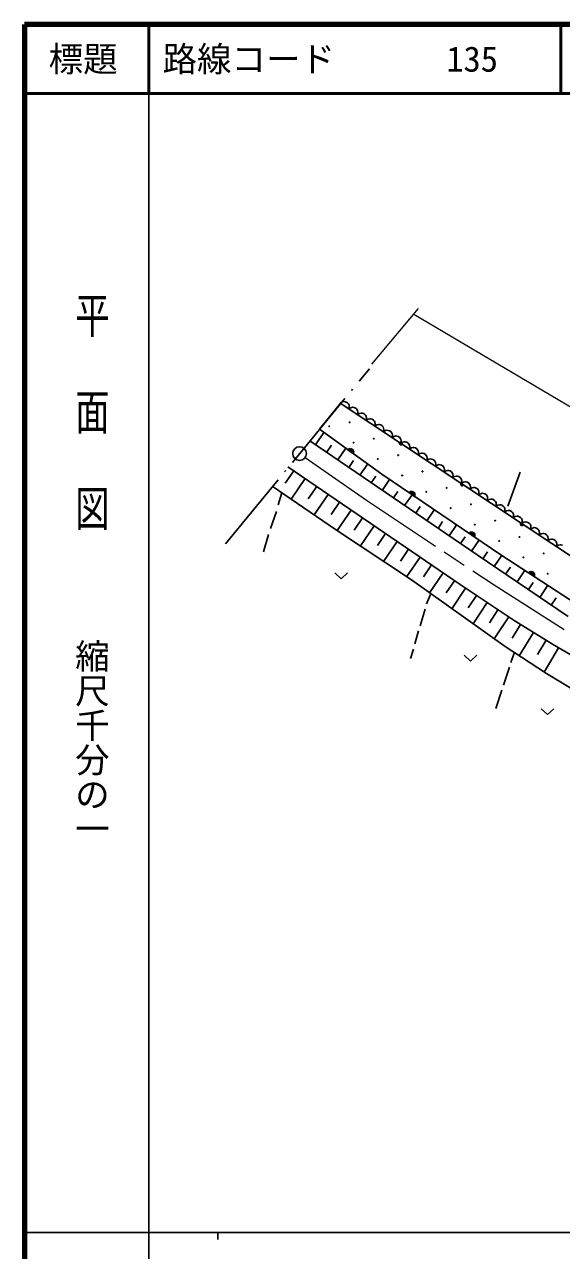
# Model space of a CAD drawing. Units: millimetres, scale not verified. Extents: x 67898 to 707898, y 1591 to 361591.
# Drawn here: x 67898 to 145728, y 184000 to 361591 of the extents above; entities that cross this region are included whole.
import ezdxf
from ezdxf.enums import TextEntityAlignment as Align

# ---------------------------------------------------------------- set-up
doc = ezdxf.new("R2010")
doc.units = ezdxf.units.MM
doc.header["$LTSCALE"] = 1000
doc.linetypes.add('CHAIN', pattern=[18.5, 12, -1.5, 3.5, -1.5])
doc.linetypes.add('LONG_DASHED_DOTTED', pattern=[15.25, 12, -1.5, 0.25, -1.5])
for name, color, linetype, lineweight in [('M-BGD', 7, 'Continuous', 25), ('M-BMK', 2, 'CHAIN', 13), ('M-BMK-LINE', 2, 'LONG_DASHED_DOTTED', 25), ('M-BMK-SRVR', 3, 'Continuous', 25), ('M-OTRS', 6, 'Continuous', 25), ('M-STR-HTXT', 7, 'Continuous', 13), ('M-TTL', 2, 'Continuous', 140), ('M-TTL-BAND', 7, 'Continuous', 25), ('M-TTL-LINE', 7, 'Continuous', 50)]:
    doc.layers.add(name, color=color, linetype=linetype, lineweight=lineweight)
doc.layers.add('M-TTL-TXT', color=7, linetype='Continuous')
doc.styles.add('@ＭＳ ゴシック', font='')
doc.styles.add('ＭＳ ゴシック', font='')
doc.styles.get('@ＭＳ ゴシック').set_extended_font_data('@MS Gothic')
doc.styles.get('ＭＳ ゴシック').set_extended_font_data('MS Gothic')

msp = doc.modelspace()

# ---------------------------------------------------------------- linework, layer by layer
at = {"layer": 'M-BGD'}
for p, q in [((110652, 302963), (113723, 306795)), ((113800, 306838), (113654, 306727)), ((113654, 306727), (148760, 283482)), ((113953, 306912), (113800, 306838)), ((114167, 306969), (113953, 306912)), ((114354, 306953), (114167, 306969)), ((114533, 306903), (114354, 306953)), ((114727, 306774), (114533, 306903)), ((114843, 306630), (114727, 306774)), ((114932, 306463), (114843, 306630)), ((114908, 305897), (114957, 306072)), ((115054, 306008), (114908, 305897)), ((114962, 306244), (114932, 306463)), ((114957, 306072), (114962, 306244)), ((115207, 306082), (115054, 306008)), ((115420, 306139), (115207, 306082)), ((115608, 306123), (115420, 306139)), ((115787, 306073), (115608, 306123)), ((115981, 305944), (115787, 306073)), ((116097, 305799), (115981, 305944)), ((116185, 305633), (116097, 305799)), ((116216, 305414), (116185, 305633)), ((116162, 305067), (116210, 305242)), ((116308, 305178), (116162, 305067)), ((116210, 305242), (116216, 305414)), ((116461, 305252), (116308, 305178)), ((116674, 305309), (116461, 305252)), ((116862, 305293), (116674, 305309)), ((117040, 305242), (116862, 305293)), ((117235, 305114), (117040, 305242)), ((117351, 304969), (117235, 305114)), ((117439, 304803), (117351, 304969)), ((117416, 304236), (117464, 304412)), ((117561, 304347), (117416, 304236)), ((117470, 304584), (117439, 304803)), ((117464, 304412), (117470, 304584)), ((117714, 304422), (117561, 304347)), ((117928, 304479), (117714, 304422)), ((118116, 304463), (117928, 304479)), ((118294, 304412), (118116, 304463)), ((118489, 304284), (118294, 304412)), ((118605, 304139), (118489, 304284)), ((118693, 303973), (118605, 304139)), ((118724, 303754), (118693, 303973)), ((118718, 303582), (118724, 303754)), ((110056, 300717), (111279, 302513)), ((119666, 296461), (110652, 302963)), ((118670, 303406), (118718, 303582)), ((118815, 303517), (118670, 303406)), ((118968, 303592), (118815, 303517)), ((119182, 303649), (118968, 303592)), ((119370, 303633), (119182, 303649)), ((119548, 303582), (119370, 303633)), ((119742, 303453), (119548, 303582)), ((119859, 303309), (119742, 303453)), ((119947, 303142), (119859, 303309)), ((119923, 302576), (119972, 302751)), ((120069, 302687), (119923, 302576)), ((119978, 302923), (119947, 303142)), ((119972, 302751), (119978, 302923)), ((120222, 302762), (120069, 302687)), ((120436, 302819), (120222, 302762)), ((120623, 302802), (120436, 302819)), ((120802, 302752), (120623, 302802)), ((120996, 302623), (120802, 302752)), ((121112, 302479), (120996, 302623)), ((121200, 302312), (121112, 302479)), ((121177, 301746), (121226, 301921)), ((121231, 302093), (121200, 302312)), ((121226, 301921), (121231, 302093)), ((121476, 301931), (121323, 301857)), ((121689, 301988), (121476, 301931)), ((121877, 301972), (121689, 301988)), ((122056, 301922), (121877, 301972)), ((122250, 301793), (122056, 301922)), ((133498, 284755), (109248, 301267)), ((111673, 299616), (112391, 300671)), ((113289, 298515), (114460, 300235)), ((114957, 300120), (115101, 300152)), ((115097, 300142), (115588, 299789)), ((115101, 300152), (115225, 300136)), ((115225, 300136), (115342, 300098)), ((121323, 301857), (121177, 301746)), ((122366, 301649), (122250, 301793)), ((122254, 300953), (122257, 301010)), ((122264, 300880), (122254, 300953)), ((122257, 301010), (122273, 301068)), ((122600, 300736), (122258, 300965)), ((122259, 301002), (122633, 300752)), ((122259, 300927), (122562, 300724)), ((122293, 300824), (122264, 300880)), ((122661, 300771), (122266, 301035)), ((122519, 300715), (122268, 300883)), ((122273, 301068), (122688, 300790)), ((122332, 300776), (122293, 300824)), ((122299, 300825), (122454, 300721)), ((122396, 300733), (122332, 300776)), ((122454, 301482), (122366, 301649)), ((122455, 300716), (122396, 300733)), ((122431, 300916), (122479, 301091)), ((122577, 301027), (122431, 300916)), ((122485, 301263), (122454, 301482)), ((122518, 300710), (122455, 300716)), ((122479, 301091), (122485, 301263)), ((122589, 300729), (122518, 300710)), ((122730, 301101), (122577, 301027)), ((122640, 300753), (122589, 300729)), ((122688, 300790), (122640, 300753)), ((122943, 301158), (122730, 301101)), ((123131, 301142), (122943, 301158)), ((123309, 301092), (123131, 301142)), ((123504, 300963), (123309, 301092)), ((123620, 300818), (123504, 300963)), ((123708, 300652), (123620, 300818)), ((123685, 300086), (123733, 300261)), ((123830, 300197), (123685, 300086)), ((123739, 300433), (123708, 300652)), ((123733, 300261), (123739, 300433)), ((123983, 300271), (123830, 300197)), ((124197, 300328), (123983, 300271)), ((124385, 300312), (124197, 300328)), ((124563, 300261), (124385, 300312)), ((124757, 300133), (124563, 300261)), ((124874, 299988), (124757, 300133)), ((114754, 300004), (114854, 300074)), ((115565, 299420), (114754, 300004)), ((114811, 300041), (115581, 299485)), ((114854, 300074), (114957, 300120)), ((115597, 299550), (114868, 300077)), ((114906, 297415), (115593, 298423)), ((114935, 300105), (115602, 299624)), ((115602, 299701), (115012, 300127)), ((115529, 299908), (115227, 300126)), ((115342, 300098), (115468, 300007)), ((115468, 300007), (115541, 299908)), ((115541, 299908), (115595, 299795)), ((115602, 299535), (115565, 299420)), ((115595, 299795), (115610, 299649)), ((115610, 299649), (115602, 299535)), ((124962, 299822), (124874, 299988)), ((124938, 299255), (124987, 299431)), ((125084, 299366), (124938, 299255)), ((124993, 299603), (124962, 299822)), ((124987, 299431), (124993, 299603)), ((125237, 299441), (125084, 299366)), ((125451, 299498), (125237, 299441)), ((125638, 299482), (125451, 299498)), ((125817, 299431), (125638, 299482)), ((126011, 299303), (125817, 299431)), ((126127, 299158), (126011, 299303)), ((126216, 298991), (126127, 299158)), ((126192, 298425), (126241, 298601)), ((126338, 298536), (126192, 298425)), ((126246, 298773), (126216, 298991)), ((126241, 298601), (126246, 298773)), ((126491, 298611), (126338, 298536)), ((126704, 298668), (126491, 298611)), ((126892, 298652), (126704, 298668)), ((127071, 298601), (126892, 298652)), ((127265, 298472), (127071, 298601)), ((127381, 298328), (127265, 298472)), ((106919, 296942), (105701, 295160)), ((106087, 297511), (131051, 280457)), ((116523, 296314), (117641, 297956)), ((127469, 298161), (127381, 298328)), ((127446, 297595), (127494, 297770)), ((127592, 297706), (127446, 297595)), ((127500, 297942), (127469, 298161)), ((127494, 297770), (127500, 297942)), ((127745, 297781), (127592, 297706)), ((127958, 297838), (127745, 297781)), ((128146, 297821), (127958, 297838)), ((128324, 297771), (128146, 297821)), ((128519, 297642), (128324, 297771)), ((128635, 297498), (128519, 297642)), ((128723, 297331), (128635, 297498)), ((128700, 296765), (128748, 296940)), ((128845, 296876), (128700, 296765)), ((128754, 297112), (128723, 297331)), ((128748, 296940), (128754, 297112)), ((128998, 296950), (128845, 296876)), ((129212, 297007), (128998, 296950)), ((129400, 296991), (129212, 297007)), ((129578, 296941), (129400, 296991)), ((129773, 296812), (129578, 296941)), ((129889, 296668), (129773, 296812)), ((129977, 296501), (129889, 296668)), ((137951, 291844), (139718, 296730)), ((108583, 295805), (106554, 292835)), ((118140, 295213), (118795, 296175)), ((137096, 284695), (119666, 296461)), ((119756, 294112), (120822, 295677)), ((129954, 295935), (130002, 296110)), ((130099, 296046), (129954, 295935)), ((130008, 296282), (129977, 296501)), ((130002, 296110), (130008, 296282)), ((130252, 296120), (130099, 296046)), ((130466, 296177), (130252, 296120)), ((130654, 296161), (130466, 296177)), ((130832, 296111), (130654, 296161)), ((131026, 295982), (130832, 296111)), ((131143, 295837), (131026, 295982)), ((131114, 295019), (131116, 295076)), ((131123, 294946), (131114, 295019)), ((131116, 295076), (131132, 295134)), ((131459, 294802), (131117, 295031)), ((131118, 295068), (131492, 294818)), ((131119, 294993), (131421, 294790)), ((131152, 294890), (131123, 294946)), ((131520, 294837), (131125, 295101)), ((131379, 294781), (131127, 294949)), ((131132, 295134), (131548, 294856)), ((131231, 295671), (131143, 295837)), ((131191, 294842), (131152, 294890)), ((131159, 294891), (131313, 294787)), ((131255, 294799), (131191, 294842)), ((131207, 295105), (131256, 295280)), ((131353, 295216), (131207, 295105)), ((131262, 295452), (131231, 295671)), ((131256, 295280), (131262, 295452)), ((131506, 295290), (131353, 295216)), ((131499, 294819), (131448, 294795)), ((131548, 294856), (131499, 294819)), ((131720, 295347), (131506, 295290)), ((131907, 295331), (131720, 295347)), ((132086, 295280), (131907, 295331)), ((132280, 295152), (132086, 295280)), ((132396, 295007), (132280, 295152)), ((132484, 294841), (132396, 295007)), ((132515, 294622), (132484, 294841)), ((112957, 288464), (103783, 294726)), ((105211, 293741), (104658, 291995)), ((110248, 294668), (109030, 292887)), ((111912, 293531), (109883, 290562)), ((121373, 293011), (122009, 293945)), ((122990, 291910), (124061, 293484)), ((123610, 293800), (123707, 293872)), ((124438, 293240), (123610, 293800)), ((123665, 293837), (124453, 293306)), ((123707, 293872), (123809, 293921)), ((124467, 293372), (123721, 293875)), ((123787, 293906), (124469, 293446)), ((123809, 293921), (123952, 293958)), ((124466, 293523), (123863, 293930)), ((123948, 293948), (124450, 293610)), ((123952, 293958), (124076, 293946)), ((124076, 293946), (124195, 293911)), ((124387, 293727), (124078, 293935)), ((124195, 293911), (124323, 293825)), ((124323, 293825), (124400, 293728)), ((124400, 293728), (124457, 293616)), ((124472, 293356), (124438, 293240)), ((124457, 293616), (124476, 293471)), ((124476, 293471), (124472, 293356)), ((131315, 294782), (131255, 294799)), ((131377, 294776), (131315, 294782)), ((131448, 294795), (131377, 294776)), ((132461, 294274), (132510, 294450)), ((132607, 294385), (132461, 294274)), ((132510, 294450), (132515, 294622)), ((132760, 294460), (132607, 294385)), ((132973, 294517), (132760, 294460)), ((133161, 294501), (132973, 294517)), ((133340, 294450), (133161, 294501)), ((133534, 294322), (133340, 294450)), ((133650, 294177), (133534, 294322)), ((133738, 294010), (133650, 294177)), ((133715, 293444), (133763, 293620)), ((133861, 293555), (133715, 293444)), ((133769, 293792), (133738, 294010)), ((133763, 293620), (133769, 293792)), ((134014, 293630), (133861, 293555)), ((134227, 293687), (134014, 293630)), ((134415, 293671), (134227, 293687)), ((134593, 293620), (134415, 293671)), ((134788, 293491), (134593, 293620)), ((134904, 293347), (134788, 293491)), ((134992, 293180), (134904, 293347)), ((135023, 292961), (134992, 293180)), ((113576, 292394), (112359, 290613)), ((115240, 291258), (113215, 288293)), ((124606, 290809), (125256, 291764)), ((126223, 289709), (127317, 291316)), ((134969, 292614), (135017, 292789)), ((135114, 292725), (134969, 292614)), ((135017, 292789), (135023, 292961)), ((135267, 292800), (135114, 292725)), ((135481, 292857), (135267, 292800)), ((135669, 292840), (135481, 292857)), ((135847, 292790), (135669, 292840)), ((136041, 292661), (135847, 292790)), ((136158, 292517), (136041, 292661)), ((136246, 292350), (136158, 292517)), ((136222, 291784), (136271, 291959)), ((136368, 291895), (136222, 291784)), ((136277, 292131), (136246, 292350)), ((136271, 291959), (136277, 292131)), ((136521, 291969), (136368, 291895)), ((136735, 292026), (136521, 291969)), ((136922, 292010), (136735, 292026)), ((137101, 291960), (136922, 292010)), ((137295, 291831), (137101, 291960)), ((137411, 291686), (137295, 291831)), ((137500, 291520), (137411, 291686)), ((137530, 291301), (137500, 291520)), ((137525, 291129), (137530, 291301)), ((104402, 291058), (103550, 288588)), ((116905, 290121), (115698, 288354)), ((127840, 288608), (128503, 289582)), ((137476, 290954), (137525, 291129)), ((137622, 291065), (137476, 290954)), ((137775, 291139), (137622, 291065)), ((137988, 291196), (137775, 291139)), ((138176, 291180), (137988, 291196)), ((138355, 291130), (138176, 291180)), ((138549, 291001), (138355, 291130)), ((138665, 290856), (138549, 291001)), ((138753, 290690), (138665, 290856)), ((138730, 290124), (138779, 290299)), ((138876, 290235), (138730, 290124)), ((138784, 290471), (138753, 290690)), ((138779, 290299), (138784, 290471)), ((139029, 290309), (138876, 290235)), ((139242, 290366), (139029, 290309)), ((139430, 290350), (139242, 290366)), ((139608, 290299), (139430, 290350)), ((139803, 290171), (139608, 290299)), ((139919, 290026), (139803, 290171)), ((140007, 289860), (139919, 290026)), ((140038, 289641), (140007, 289860)), ((140032, 289469), (140038, 289641)), ((140282, 289479), (140129, 289404)), ((140496, 289536), (140282, 289479)), ((140684, 289520), (140496, 289536)), ((140862, 289469), (140684, 289520)), ((123983, 281131), (112957, 288464)), ((118569, 288984), (116572, 286060)), ((120233, 287847), (119043, 286105)), ((129456, 287507), (130574, 289148)), ((132325, 287916), (132422, 287989)), ((133153, 287357), (132325, 287916)), ((132380, 287954), (133168, 287423)), ((132422, 287989), (132524, 288038)), ((133182, 287488), (132436, 287992)), ((132502, 288023), (133184, 287563)), ((132524, 288038), (132667, 288075)), ((133181, 287640), (132578, 288047)), ((132663, 288065), (133165, 287726)), ((132667, 288075), (132791, 288063)), ((132791, 288063), (132910, 288028)), ((133102, 287844), (132793, 288052)), ((132910, 288028), (133038, 287941)), ((133038, 287941), (133115, 287845)), ((133115, 287845), (133172, 287733)), ((133172, 287733), (133191, 287588)), ((139774, 289255), (139776, 289312)), ((139785, 289182), (139774, 289255)), ((139776, 289312), (139792, 289370)), ((140122, 289041), (139778, 289267)), ((139779, 289304), (140154, 289057)), ((139780, 289229), (140083, 289029)), ((140182, 289076), (139785, 289337)), ((139814, 289127), (139785, 289182)), ((140041, 289019), (139789, 289186)), ((139792, 289370), (140210, 289095)), ((139853, 289079), (139814, 289127)), ((139821, 289127), (139976, 289025)), ((139918, 289036), (139853, 289079)), ((139977, 289019), (139918, 289036)), ((140040, 289014), (139977, 289019)), ((139984, 289293), (140032, 289469)), ((140129, 289404), (139984, 289293)), ((140110, 289033), (140040, 289014)), ((140161, 289058), (140110, 289033)), ((140210, 289095), (140161, 289058)), ((141057, 289341), (140862, 289469)), ((141173, 289196), (141057, 289341)), ((141261, 289029), (141173, 289196)), ((141238, 288463), (141286, 288638)), ((141383, 288574), (141238, 288463)), ((141292, 288811), (141261, 289029)), ((141286, 288638), (141292, 288811)), ((141536, 288649), (141383, 288574)), ((141750, 288706), (141536, 288649)), ((141938, 288690), (141750, 288706)), ((142116, 288639), (141938, 288690)), ((142310, 288510), (142116, 288639)), ((142427, 288366), (142310, 288510)), ((142515, 288199), (142427, 288366)), ((142491, 287633), (142540, 287808)), ((142637, 287744), (142491, 287633)), ((142546, 287980), (142515, 288199)), ((142540, 287808), (142546, 287980)), ((142790, 287818), (142637, 287744)), ((143004, 287875), (142790, 287818)), ((143191, 287859), (143004, 287875)), ((143370, 287809), (143191, 287859)), ((143564, 287680), (143370, 287809)), ((103252, 287693), (102528, 285223)), ((121897, 286710), (119928, 283828)), ((131073, 286406), (131751, 287401)), ((132690, 285305), (133830, 286980)), ((133187, 287473), (133153, 287357)), ((133191, 287588), (133187, 287473)), ((143680, 287536), (143564, 287680)), ((143768, 287369), (143680, 287536)), ((143745, 286803), (143794, 286978)), ((143891, 286914), (143745, 286803)), ((143799, 287150), (143768, 287369)), ((143794, 286978), (143799, 287150)), ((144044, 286988), (143891, 286914)), ((144257, 287045), (144044, 286988)), ((144445, 287029), (144257, 287045)), ((144624, 286979), (144445, 287029)), ((144818, 286850), (144624, 286979)), ((144934, 286705), (144818, 286850)), ((145022, 286539), (144934, 286705)), ((144999, 285973), (145047, 286148)), ((145145, 286084), (144999, 285973)), ((145053, 286320), (145022, 286539)), ((145047, 286148), (145053, 286320)), ((145298, 286158), (145145, 286084)), ((145511, 286215), (145298, 286158)), ((145699, 286199), (145511, 286215)), ((145877, 286149), (145699, 286199)), ((123562, 285573), (122389, 283856)), ((125226, 284436), (123285, 281595)), ((146718, 275820), (133498, 284755)), ((134324, 284196), (135011, 285212)), ((135977, 283080), (137129, 284784)), ((154208, 273498), (137096, 284695)), ((126890, 283299), (125722, 281588)), ((137629, 281963), (138325, 282993)), ((139282, 280846), (140449, 282574)), ((112900, 282152), (113800, 281301)), ((113800, 281301), (114700, 282152)), ((137544, 271478), (123983, 281131)), ((128554, 282162), (126585, 279279)), ((130219, 281025), (129024, 279276)), ((140934, 279729), (141639, 280773)), ((140956, 282170), (141052, 282244)), ((141793, 281622), (140956, 282170)), ((141011, 282208), (141806, 281688)), ((141052, 282244), (141154, 282294)), ((141819, 281754), (141066, 282247)), ((141132, 282279), (141820, 281828)), ((141154, 282294), (141296, 282333)), ((141817, 281905), (141208, 282304)), ((141292, 282323), (141799, 281992)), ((141296, 282333), (141421, 282323)), ((141421, 282323), (141539, 282290)), ((141734, 282108), (141423, 282312)), ((141539, 282290), (141669, 282205)), ((141669, 282205), (141747, 282109)), ((141747, 282109), (141806, 281999)), ((141824, 281739), (141793, 281622)), ((141806, 281999), (141827, 281853)), ((141827, 281853), (141824, 281739)), ((126718, 279048), (126164, 277686)), ((131833, 279935), (129847, 276957)), ((131051, 280457), (138869, 275244)), ((133396, 278893), (132186, 277077)), ((142587, 278612), (143770, 280363)), ((134960, 277850), (132911, 274776)), ((144239, 277496), (144954, 278553)), ((125951, 276876), (125227, 274491)), ((136524, 276808), (135275, 274935)), ((138087, 275766), (135974, 272596)), ((125014, 273768), (124461, 271894)), ((139799, 274673), (138571, 272675)), ((138869, 275244), (144447, 271815)), ((141658, 273530), (139583, 270155)), ((143518, 272387), (142256, 270334)), ((144447, 271815), (164957, 259769)), ((124290, 271085), (123864, 269764)), ((131636, 270229), (132536, 269379)), ((132536, 269379), (133436, 270229)), ((143567, 267570), (137544, 271478)), ((138874, 270515), (138405, 269152)), ((145302, 271313), (143231, 267788)), ((138192, 268513), (137341, 265873)), ((152074, 262401), (143567, 267570)), ((137085, 265149), (136191, 262508)), ((142801, 262470), (143701, 261619)), ((143701, 261619), (144601, 262470))]:
    msp.add_line(p, q, dxfattribs=at)
for centre, radius in [((115023, 303965), 49.8), ((112078, 303394), 49.8), ((115594, 301020), 49.8), ((118539, 301592), 49.8), ((107765, 299427), 30), ((119110, 298646), 49.8), ((122056, 299218), 49.8), ((125572, 296844), 49.8), ((122627, 296273), 49.8), ((126143, 293899), 49.8), ((129088, 294470), 49.8), ((129660, 291525), 49.8), ((132605, 292096), 49.8), ((136121, 289723), 49.8), ((133176, 289151), 49.8), ((136693, 286778), 49.8), ((139638, 287349), 49.8), ((140209, 284404), 49.8), ((143154, 284975), 49.8), ((143725, 282030), 49.8)]:
    msp.add_circle(centre, radius, dxfattribs=at)
at = {"layer": 'M-BMK'}
for p, q in [((108586, 298856), (117474, 292678)), ((117474, 292678), (135979, 280413)), ((135979, 280413), (151276, 270649))]:
    msp.add_line(p, q, dxfattribs=at)
at = {"layer": 'M-BMK-LINE'}
msp.add_line((97024, 286379), (117897, 311735), dxfattribs=at)
at = {"layer": 'M-BMK-SRVR'}
msp.add_circle((107765, 299427), 995, dxfattribs=at)
at = {"layer": 'M-OTRS'}
for radius in [49.8, 1.5]:
    msp.add_circle((107766, 299427), radius, dxfattribs=at)
at = {"layer": 'M-STR-HTXT'}
for p, q in [((118247, 312413), (125012, 320463)), ((124317, 319636), (148438, 305393))]:
    msp.add_line(p, q, dxfattribs=at)
at = {"layer": 'M-TTL'}
for p, q in [((67898, 361591), (67898, 1591)), ((707898, 361591), (67898, 361591))]:
    msp.add_line(p, q, dxfattribs=at)
at = {"layer": 'M-TTL-BAND'}
for p, q in [((85898, 351591), (85898, 1591)), ((67898, 186591), (606898, 186591)), ((95898, 186591), (95898, 185591))]:
    msp.add_line(p, q, dxfattribs=at)
at = {"layer": 'M-TTL-LINE'}
for p, q in [((85898, 361591), (85898, 351591)), ((145648, 361591), (145648, 351591)), ((67898, 351591), (707898, 351591))]:
    msp.add_line(p, q, dxfattribs=at)

# ---------------------------------------------------------------- texts
at = {"layer": 'M-TTL-BAND', "style": '@ＭＳ ゴシック', "width": 1.4}
msp.add_text('平  面  図', height=3666, rotation=270, dxfattribs=at).set_placement((77675, 288066), align=Align.MIDDLE_RIGHT)
at = {"layer": 'M-TTL-BAND', "style": '@ＭＳ ゴシック'}
msp.add_text('縮尺千分の一', height=3666, rotation=270, dxfattribs=at).set_placement((77675, 242622), align=Align.MIDDLE_RIGHT)
at = {"layer": 'M-TTL-TXT', "style": 'ＭＳ ゴシック'}
msp.add_text('標題', height=3666, dxfattribs=at).set_placement((76398, 356591), align=Align.MIDDLE_CENTER)
for s, p in [('路線コード', (87898, 356591)), ('135', (129040, 356591))]:
    msp.add_text(s, height=3666, dxfattribs=at).set_placement(p, align=Align.MIDDLE_LEFT)

doc.saveas('drawing.dxf')
